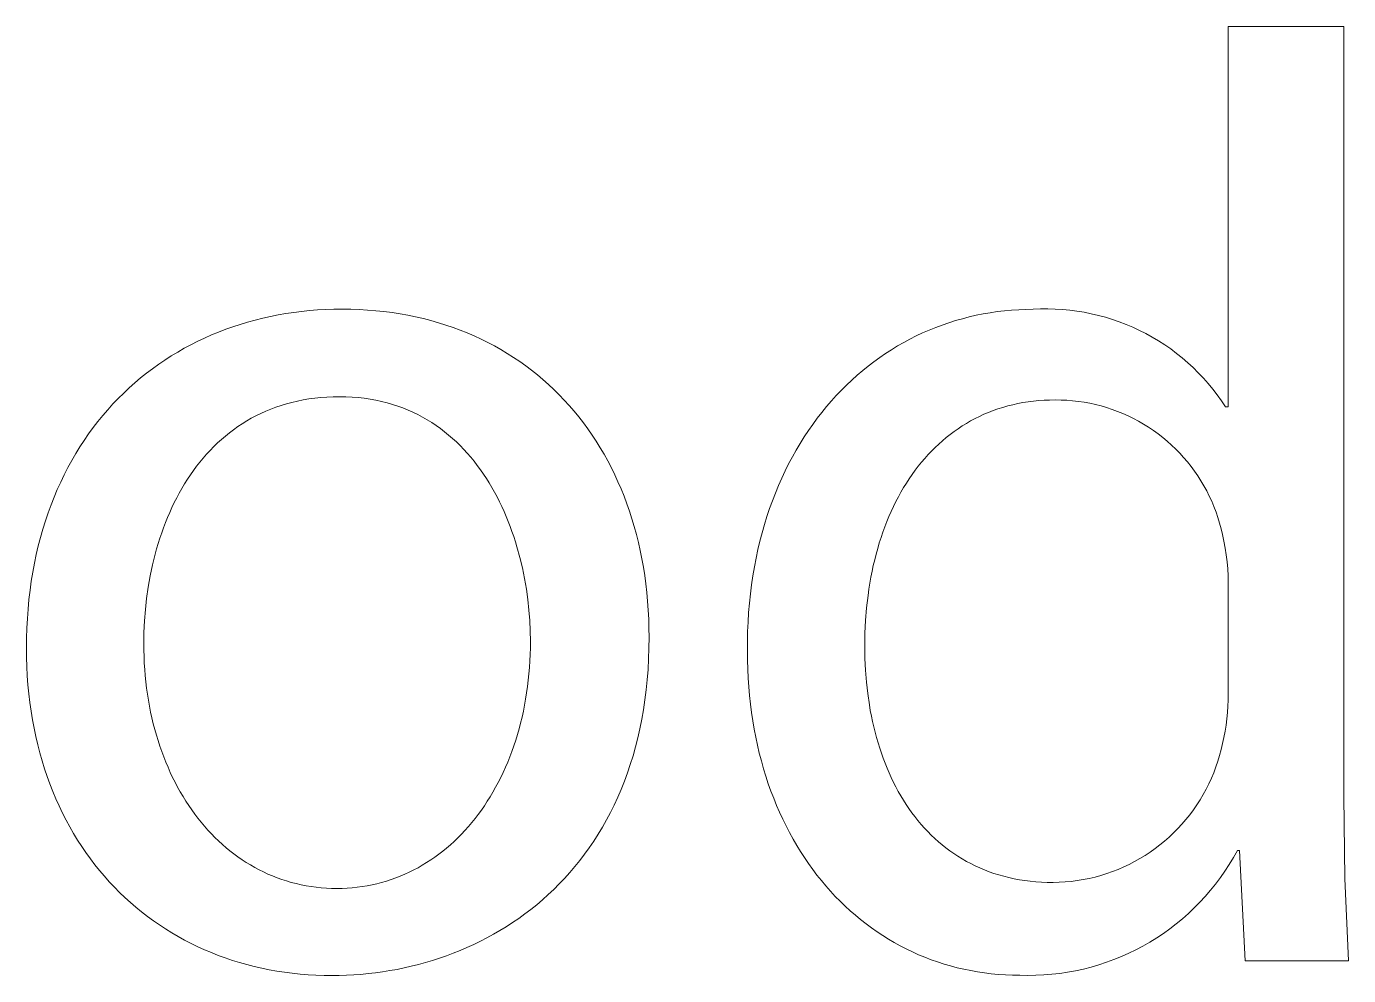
# Model space of a CAD drawing. Header units: millimetres. Extents: x 3269 to 7089, y 1744 to 4413.
# Drawn here: x 5903.33 to 5941.74, y 1807.37 to 1834.95 of the extents above; entities that cross this region are included whole.
import ezdxf

# ---------------------------------------------------------------- set-up
doc = ezdxf.new("R2010")
doc.units = ezdxf.units.MM
doc.header["$MEASUREMENT"] = 0
doc.layers.add('Domyślny', color=7, linetype='Continuous', true_color=0x000000)

msp = doc.modelspace()

# ---------------------------------------------------------------- linework, layer by layer
at = {"layer": 'Domyślny', "color": 18, "lineweight": 15, "true_color": 0x000000}
for p, q in [((5938.242, 1823.892), (5938.242, 1834.946)), ((5938.242, 1834.946), (5941.6, 1834.946)), ((5941.6, 1834.946), (5941.6, 1812.583)), ((5909.757, 1826.356), (5909.974, 1826.415)), ((5909.974, 1826.415), (5910.194, 1826.47)), ((5910.194, 1826.47), (5910.416, 1826.519)), ((5910.416, 1826.519), (5910.64, 1826.564)), ((5910.64, 1826.564), (5910.866, 1826.603)), ((5910.866, 1826.603), (5911.094, 1826.637)), ((5911.094, 1826.637), (5911.324, 1826.666)), ((5911.324, 1826.666), (5911.556, 1826.69)), ((5911.556, 1826.69), (5911.79, 1826.708)), ((5911.79, 1826.708), (5912.026, 1826.722)), ((5912.026, 1826.722), (5912.263, 1826.73)), ((5912.263, 1826.73), (5912.502, 1826.732)), ((5912.502, 1826.732), (5912.75, 1826.729)), ((5912.75, 1826.729), (5912.995, 1826.721)), ((5912.995, 1826.721), (5913.238, 1826.707)), ((5913.238, 1826.707), (5913.478, 1826.687)), ((5913.478, 1826.687), (5913.716, 1826.662)), ((5913.716, 1826.662), (5913.951, 1826.632)), ((5913.951, 1826.632), (5914.183, 1826.596)), ((5914.183, 1826.596), (5914.412, 1826.555)), ((5914.412, 1826.555), (5914.638, 1826.509)), ((5914.638, 1826.509), (5914.861, 1826.457)), ((5914.861, 1826.457), (5915.082, 1826.4)), ((5915.082, 1826.4), (5915.299, 1826.338)), ((5930.13, 1826.338), (5930.325, 1826.4)), ((5930.325, 1826.4), (5930.523, 1826.456)), ((5930.523, 1826.456), (5930.722, 1826.508)), ((5930.722, 1826.508), (5930.923, 1826.554)), ((5930.923, 1826.554), (5931.125, 1826.594)), ((5931.125, 1826.594), (5931.329, 1826.63)), ((5931.329, 1826.63), (5931.534, 1826.66)), ((5931.534, 1826.66), (5931.741, 1826.684)), ((5931.741, 1826.684), (5931.949, 1826.704)), ((5931.949, 1826.704), (5932.159, 1826.717)), ((5932.159, 1826.717), (5932.369, 1826.726)), ((5932.369, 1826.726), (5932.581, 1826.728)), ((5932.581, 1826.728), (5932.793, 1826.738)), ((5932.793, 1826.738), (5933.005, 1826.74)), ((5933.005, 1826.74), (5933.217, 1826.735)), ((5933.217, 1826.735), (5933.428, 1826.722)), ((5933.428, 1826.722), (5933.639, 1826.703)), ((5933.639, 1826.703), (5933.849, 1826.676)), ((5933.849, 1826.676), (5934.058, 1826.642)), ((5934.058, 1826.642), (5934.266, 1826.601)), ((5934.266, 1826.601), (5934.472, 1826.552)), ((5934.472, 1826.552), (5934.677, 1826.497)), ((5934.677, 1826.497), (5934.879, 1826.435)), ((5934.879, 1826.435), (5935.08, 1826.366)), ((5908.707, 1825.982), (5908.912, 1826.067)), ((5908.912, 1826.067), (5909.119, 1826.147)), ((5909.119, 1826.147), (5909.329, 1826.221)), ((5909.329, 1826.221), (5909.542, 1826.291)), ((5909.542, 1826.291), (5909.757, 1826.356)), ((5915.299, 1826.338), (5915.514, 1826.271)), ((5915.514, 1826.271), (5915.725, 1826.199)), ((5915.725, 1826.199), (5915.933, 1826.122)), ((5915.933, 1826.122), (5916.138, 1826.04)), ((5916.138, 1826.04), (5916.34, 1825.953)), ((5929.182, 1825.953), (5929.367, 1826.04)), ((5929.367, 1826.04), (5929.555, 1826.122)), ((5929.555, 1826.122), (5929.745, 1826.199)), ((5929.745, 1826.199), (5929.936, 1826.271)), ((5929.936, 1826.271), (5930.13, 1826.338)), ((5935.08, 1826.366), (5935.277, 1826.289)), ((5935.277, 1826.289), (5935.472, 1826.207)), ((5935.472, 1826.207), (5935.665, 1826.117)), ((5935.665, 1826.117), (5935.853, 1826.021)), ((5935.853, 1826.021), (5936.039, 1825.919)), ((5907.915, 1825.595), (5908.109, 1825.699)), ((5908.109, 1825.699), (5908.305, 1825.798)), ((5908.305, 1825.798), (5908.505, 1825.893)), ((5908.505, 1825.893), (5908.707, 1825.982)), ((5916.34, 1825.953), (5916.539, 1825.861)), ((5916.539, 1825.861), (5916.734, 1825.764)), ((5916.734, 1825.764), (5916.926, 1825.663)), ((5916.926, 1825.663), (5917.115, 1825.557)), ((5928.465, 1825.555), (5928.64, 1825.662)), ((5928.64, 1825.662), (5928.819, 1825.764)), ((5928.819, 1825.764), (5928.999, 1825.861)), ((5928.999, 1825.861), (5929.182, 1825.953)), ((5936.039, 1825.919), (5936.221, 1825.81)), ((5936.221, 1825.81), (5936.399, 1825.695)), ((5936.399, 1825.695), (5936.573, 1825.575)), ((5907.172, 1825.131), (5907.353, 1825.254)), ((5907.353, 1825.254), (5907.537, 1825.372)), ((5907.537, 1825.372), (5907.725, 1825.486)), ((5907.725, 1825.486), (5907.915, 1825.595)), ((5917.115, 1825.557), (5917.3, 1825.446)), ((5917.3, 1825.446), (5917.482, 1825.33)), ((5917.482, 1825.33), (5917.66, 1825.21)), ((5927.953, 1825.205), (5928.121, 1825.326)), ((5928.121, 1825.326), (5928.291, 1825.443)), ((5928.291, 1825.443), (5928.465, 1825.555)), ((5936.573, 1825.575), (5936.743, 1825.448)), ((5936.743, 1825.448), (5936.908, 1825.315)), ((5936.908, 1825.315), (5937.069, 1825.177)), ((5906.648, 1824.733), (5906.819, 1824.87)), ((5906.819, 1824.87), (5906.994, 1825.003)), ((5906.994, 1825.003), (5907.172, 1825.131)), ((5917.66, 1825.21), (5917.835, 1825.086)), ((5917.835, 1825.086), (5918.006, 1824.957)), ((5918.006, 1824.957), (5918.173, 1824.823)), ((5927.466, 1824.812), (5927.625, 1824.948)), ((5927.625, 1824.948), (5927.788, 1825.079)), ((5927.788, 1825.079), (5927.953, 1825.205)), ((5937.069, 1825.177), (5937.224, 1825.034)), ((5937.224, 1825.034), (5937.375, 1824.885)), ((5937.375, 1824.885), (5937.521, 1824.731)), ((5906.316, 1824.444), (5906.48, 1824.591)), ((5906.48, 1824.591), (5906.648, 1824.733)), ((5918.173, 1824.823), (5918.337, 1824.685)), ((5918.337, 1824.685), (5918.497, 1824.543)), ((5918.497, 1824.543), (5918.653, 1824.397)), ((5927.006, 1824.378), (5927.156, 1824.527)), ((5927.156, 1824.527), (5927.31, 1824.672)), ((5927.31, 1824.672), (5927.466, 1824.812)), ((5937.521, 1824.731), (5937.661, 1824.572)), ((5937.661, 1824.572), (5937.796, 1824.409)), ((5905.845, 1823.977), (5905.999, 1824.137)), ((5905.999, 1824.137), (5906.155, 1824.293)), ((5906.155, 1824.293), (5906.316, 1824.444)), ((5911.368, 1824.095), (5911.203, 1824.062)), ((5911.536, 1824.123), (5911.368, 1824.095)), ((5911.708, 1824.146), (5911.536, 1824.123)), ((5911.882, 1824.164), (5911.708, 1824.146)), ((5912.06, 1824.178), (5911.882, 1824.164)), ((5912.241, 1824.186), (5912.06, 1824.178)), ((5912.426, 1824.188), (5912.241, 1824.186)), ((5912.61, 1824.185), (5912.426, 1824.188)), ((5912.792, 1824.177), (5912.61, 1824.185)), ((5912.97, 1824.163), (5912.792, 1824.177)), ((5913.144, 1824.143), (5912.97, 1824.163)), ((5913.315, 1824.118), (5913.144, 1824.143)), ((5913.482, 1824.088), (5913.315, 1824.118)), ((5913.646, 1824.052), (5913.482, 1824.088)), ((5918.653, 1824.397), (5918.806, 1824.246)), ((5918.806, 1824.246), (5918.954, 1824.091)), ((5918.954, 1824.091), (5919.099, 1823.932)), ((5926.715, 1824.065), (5926.859, 1824.224)), ((5926.859, 1824.224), (5927.006, 1824.378)), ((5932.738, 1824.075), (5932.583, 1824.06)), ((5932.896, 1824.086), (5932.738, 1824.075)), ((5933.055, 1824.093), (5932.896, 1824.086)), ((5933.217, 1824.095), (5933.055, 1824.093)), ((5933.386, 1824.093), (5933.217, 1824.095)), ((5933.554, 1824.086), (5933.386, 1824.093)), ((5933.722, 1824.072), (5933.554, 1824.086)), ((5933.89, 1824.053), (5933.722, 1824.072)), ((5937.796, 1824.409), (5937.925, 1824.241)), ((5937.925, 1824.241), (5938.048, 1824.068)), ((5938.048, 1824.068), (5938.165, 1823.892)), ((5905.551, 1823.643), (5905.696, 1823.812)), ((5905.696, 1823.812), (5905.845, 1823.977)), ((5910.139, 1823.702), (5909.999, 1823.634)), ((5910.281, 1823.767), (5910.139, 1823.702)), ((5910.427, 1823.827), (5910.281, 1823.767)), ((5910.576, 1823.883), (5910.427, 1823.827)), ((5910.728, 1823.934), (5910.576, 1823.883)), ((5910.883, 1823.981), (5910.728, 1823.934)), ((5911.042, 1824.024), (5910.883, 1823.981)), ((5911.203, 1824.062), (5911.042, 1824.024)), ((5913.807, 1824.012), (5913.646, 1824.052)), ((5913.964, 1823.966), (5913.807, 1824.012)), ((5914.118, 1823.916), (5913.964, 1823.966)), ((5914.269, 1823.861), (5914.118, 1823.916)), ((5914.416, 1823.801), (5914.269, 1823.861)), ((5914.56, 1823.737), (5914.416, 1823.801)), ((5914.7, 1823.669), (5914.56, 1823.737)), ((5919.099, 1823.932), (5919.24, 1823.769)), ((5919.24, 1823.769), (5919.377, 1823.602)), ((5926.305, 1823.562), (5926.438, 1823.734)), ((5926.438, 1823.734), (5926.575, 1823.902)), ((5926.575, 1823.902), (5926.715, 1824.065)), ((5931.281, 1823.733), (5931.148, 1823.677)), ((5931.417, 1823.785), (5931.281, 1823.733)), ((5931.555, 1823.834), (5931.417, 1823.785)), ((5931.695, 1823.879), (5931.555, 1823.834)), ((5931.838, 1823.919), (5931.695, 1823.879)), ((5931.982, 1823.956), (5931.838, 1823.919)), ((5932.129, 1823.988), (5931.982, 1823.956)), ((5932.278, 1824.016), (5932.129, 1823.988)), ((5932.429, 1824.04), (5932.278, 1824.016)), ((5932.583, 1824.06), (5932.429, 1824.04)), ((5934.057, 1824.028), (5933.89, 1824.053)), ((5934.223, 1823.998), (5934.057, 1824.028)), ((5934.387, 1823.961), (5934.223, 1823.998)), ((5934.551, 1823.92), (5934.387, 1823.961)), ((5934.712, 1823.872), (5934.551, 1823.92)), ((5934.873, 1823.819), (5934.712, 1823.872)), ((5935.031, 1823.761), (5934.873, 1823.819)), ((5935.187, 1823.697), (5935.031, 1823.761)), ((5935.341, 1823.629), (5935.187, 1823.697)), ((5938.165, 1823.892), (5938.242, 1823.892)), ((5905.272, 1823.291), (5905.409, 1823.469)), ((5905.409, 1823.469), (5905.551, 1823.643)), ((5909.472, 1823.319), (5909.348, 1823.231)), ((5909.599, 1823.404), (5909.472, 1823.319)), ((5909.73, 1823.484), (5909.599, 1823.404)), ((5909.863, 1823.561), (5909.73, 1823.484)), ((5909.999, 1823.634), (5909.863, 1823.561)), ((5914.838, 1823.596), (5914.7, 1823.669)), ((5914.972, 1823.519), (5914.838, 1823.596)), ((5915.103, 1823.438), (5914.972, 1823.519)), ((5915.23, 1823.353), (5915.103, 1823.438)), ((5915.355, 1823.265), (5915.23, 1823.353)), ((5919.377, 1823.602), (5919.51, 1823.431)), ((5919.51, 1823.431), (5919.638, 1823.256)), ((5926.048, 1823.205), (5926.175, 1823.386)), ((5926.175, 1823.386), (5926.305, 1823.562)), ((5930.515, 1823.338), (5930.395, 1823.259)), ((5930.637, 1823.413), (5930.515, 1823.338)), ((5930.761, 1823.485), (5930.637, 1823.413)), ((5930.888, 1823.552), (5930.761, 1823.485)), ((5931.017, 1823.616), (5930.888, 1823.552)), ((5931.148, 1823.677), (5931.017, 1823.616)), ((5935.492, 1823.554), (5935.341, 1823.629)), ((5935.641, 1823.475), (5935.492, 1823.554)), ((5935.787, 1823.391), (5935.641, 1823.475)), ((5935.93, 1823.302), (5935.787, 1823.391)), ((5936.07, 1823.208), (5935.93, 1823.302)), ((5904.884, 1822.73), (5905.009, 1822.921)), ((5905.009, 1822.921), (5905.138, 1823.108)), ((5905.138, 1823.108), (5905.272, 1823.291)), ((5908.994, 1822.946), (5908.882, 1822.844)), ((5909.109, 1823.045), (5908.994, 1822.946)), ((5909.227, 1823.14), (5909.109, 1823.045)), ((5909.348, 1823.231), (5909.227, 1823.14)), ((5915.476, 1823.172), (5915.355, 1823.265)), ((5915.594, 1823.076), (5915.476, 1823.172)), ((5915.709, 1822.977), (5915.594, 1823.076)), ((5915.821, 1822.874), (5915.709, 1822.977)), ((5919.638, 1823.256), (5919.763, 1823.076)), ((5919.763, 1823.076), (5919.883, 1822.894)), ((5925.807, 1822.831), (5925.926, 1823.02)), ((5925.926, 1823.02), (5926.048, 1823.205)), ((5930.05, 1823.002), (5929.94, 1822.909)), ((5930.163, 1823.091), (5930.05, 1823.002)), ((5930.278, 1823.177), (5930.163, 1823.091)), ((5930.395, 1823.259), (5930.278, 1823.177)), ((5936.207, 1823.109), (5936.07, 1823.208)), ((5936.34, 1823.005), (5936.207, 1823.109)), ((5936.47, 1822.898), (5936.34, 1823.005)), ((5904.647, 1822.334), (5904.763, 1822.534)), ((5904.763, 1822.534), (5904.884, 1822.73)), ((5908.668, 1822.63), (5908.565, 1822.519)), ((5908.774, 1822.739), (5908.668, 1822.63)), ((5908.882, 1822.844), (5908.774, 1822.739)), ((5915.93, 1822.767), (5915.821, 1822.874)), ((5916.036, 1822.658), (5915.93, 1822.767)), ((5916.139, 1822.546), (5916.036, 1822.658)), ((5916.238, 1822.43), (5916.139, 1822.546)), ((5919.883, 1822.894), (5920, 1822.707)), ((5920, 1822.707), (5920.112, 1822.516)), ((5925.581, 1822.439), (5925.692, 1822.637)), ((5925.692, 1822.637), (5925.807, 1822.831)), ((5929.625, 1822.611), (5929.524, 1822.505)), ((5929.727, 1822.714), (5929.625, 1822.611)), ((5929.833, 1822.813), (5929.727, 1822.714)), ((5929.94, 1822.909), (5929.833, 1822.813)), ((5936.596, 1822.785), (5936.47, 1822.898)), ((5936.718, 1822.669), (5936.596, 1822.785)), ((5936.835, 1822.548), (5936.718, 1822.669)), ((5936.949, 1822.424), (5936.835, 1822.548)), ((5904.535, 1822.13), (5904.647, 1822.334)), ((5908.274, 1822.166), (5908.182, 1822.043)), ((5908.368, 1822.287), (5908.274, 1822.166)), ((5908.465, 1822.404), (5908.368, 1822.287)), ((5908.565, 1822.519), (5908.465, 1822.404)), ((5916.335, 1822.312), (5916.238, 1822.43)), ((5916.429, 1822.191), (5916.335, 1822.312)), ((5916.519, 1822.067), (5916.429, 1822.191)), ((5920.112, 1822.516), (5920.219, 1822.322)), ((5920.219, 1822.322), (5920.323, 1822.124)), ((5925.371, 1822.031), (5925.474, 1822.237)), ((5925.474, 1822.237), (5925.581, 1822.439)), ((5929.239, 1822.169), (5929.148, 1822.051)), ((5929.331, 1822.284), (5929.239, 1822.169)), ((5929.427, 1822.396), (5929.331, 1822.284)), ((5929.524, 1822.505), (5929.427, 1822.396)), ((5937.059, 1822.296), (5936.949, 1822.424)), ((5937.164, 1822.164), (5937.059, 1822.296)), ((5937.264, 1822.028), (5937.164, 1822.164)), ((5904.325, 1821.708), (5904.428, 1821.921)), ((5904.428, 1821.921), (5904.535, 1822.13)), ((5908.009, 1821.789), (5907.927, 1821.659)), ((5908.094, 1821.918), (5908.009, 1821.789)), ((5908.182, 1822.043), (5908.094, 1821.918)), ((5916.607, 1821.941), (5916.519, 1822.067)), ((5916.692, 1821.813), (5916.607, 1821.941)), ((5916.774, 1821.682), (5916.692, 1821.813)), ((5920.323, 1822.124), (5920.422, 1821.923)), ((5920.422, 1821.923), (5920.516, 1821.718)), ((5925.178, 1821.606), (5925.272, 1821.82)), ((5925.272, 1821.82), (5925.371, 1822.031)), ((5928.975, 1821.805), (5928.893, 1821.678)), ((5929.061, 1821.929), (5928.975, 1821.805)), ((5929.148, 1822.051), (5929.061, 1821.929)), ((5937.36, 1821.889), (5937.264, 1822.028)), ((5937.451, 1821.747), (5937.36, 1821.889)), ((5904.133, 1821.269), (5904.227, 1821.491)), ((5904.227, 1821.491), (5904.325, 1821.708)), ((5907.77, 1821.39), (5907.697, 1821.252)), ((5907.847, 1821.525), (5907.77, 1821.39)), ((5907.927, 1821.659), (5907.847, 1821.525)), ((5916.853, 1821.549), (5916.774, 1821.682)), ((5916.929, 1821.414), (5916.853, 1821.549)), ((5917.002, 1821.277), (5916.929, 1821.414)), ((5920.516, 1821.718), (5920.607, 1821.509)), ((5920.607, 1821.509), (5920.692, 1821.297)), ((5925.001, 1821.165), (5925.087, 1821.387)), ((5925.087, 1821.387), (5925.178, 1821.606)), ((5928.735, 1821.415), (5928.661, 1821.279)), ((5928.813, 1821.548), (5928.735, 1821.415)), ((5928.893, 1821.678), (5928.813, 1821.548)), ((5937.537, 1821.602), (5937.451, 1821.747)), ((5937.618, 1821.454), (5937.537, 1821.602)), ((5937.694, 1821.304), (5937.618, 1821.454)), ((5903.961, 1820.814), (5904.044, 1821.044)), ((5904.044, 1821.044), (5904.133, 1821.269)), ((5907.626, 1821.112), (5907.557, 1820.971)), ((5907.697, 1821.252), (5907.626, 1821.112)), ((5917.072, 1821.138), (5917.002, 1821.277)), ((5917.14, 1820.997), (5917.072, 1821.138)), ((5917.205, 1820.855), (5917.14, 1820.997)), ((5920.692, 1821.297), (5920.773, 1821.081)), ((5920.773, 1821.081), (5920.85, 1820.863)), ((5924.92, 1820.938), (5925.001, 1821.165)), ((5928.519, 1821), (5928.452, 1820.856)), ((5928.588, 1821.141), (5928.519, 1821)), ((5928.661, 1821.279), (5928.588, 1821.141)), ((5937.765, 1821.151), (5937.694, 1821.304)), ((5937.83, 1820.995), (5937.765, 1821.151)), ((5937.89, 1820.838), (5937.83, 1820.995)), ((5903.882, 1820.58), (5903.961, 1820.814)), ((5907.43, 1820.681), (5907.37, 1820.534)), ((5907.492, 1820.827), (5907.43, 1820.681)), ((5907.557, 1820.971), (5907.492, 1820.827)), ((5917.267, 1820.711), (5917.205, 1820.855)), ((5917.326, 1820.566), (5917.267, 1820.711)), ((5920.85, 1820.863), (5920.922, 1820.64)), ((5920.922, 1820.64), (5920.989, 1820.415)), ((5924.77, 1820.473), (5924.843, 1820.707)), ((5924.843, 1820.707), (5924.92, 1820.938)), ((5928.388, 1820.71), (5928.326, 1820.561)), ((5928.452, 1820.856), (5928.388, 1820.71)), ((5937.945, 1820.678), (5937.89, 1820.838)), ((5937.994, 1820.517), (5937.945, 1820.678)), ((5903.739, 1820.1), (5903.808, 1820.342)), ((5903.808, 1820.342), (5903.882, 1820.58)), ((5907.259, 1820.234), (5907.208, 1820.081)), ((5907.313, 1820.384), (5907.259, 1820.234)), ((5907.37, 1820.534), (5907.313, 1820.384)), ((5917.382, 1820.42), (5917.326, 1820.566)), ((5917.436, 1820.272), (5917.382, 1820.42)), ((5917.487, 1820.123), (5917.436, 1820.272)), ((5920.989, 1820.415), (5921.052, 1820.186)), ((5924.639, 1819.992), (5924.702, 1820.234)), ((5924.702, 1820.234), (5924.77, 1820.473)), ((5928.212, 1820.256), (5928.158, 1820.1)), ((5928.268, 1820.41), (5928.212, 1820.256)), ((5928.326, 1820.561), (5928.268, 1820.41)), ((5938.038, 1820.354), (5937.994, 1820.517)), ((5938.076, 1820.19), (5938.038, 1820.354)), ((5903.616, 1819.604), (5903.675, 1819.854)), ((5903.675, 1819.854), (5903.739, 1820.1)), ((5907.159, 1819.927), (5907.113, 1819.772)), ((5907.208, 1820.081), (5907.159, 1819.927)), ((5917.536, 1819.973), (5917.487, 1820.123)), ((5917.581, 1819.823), (5917.536, 1819.973)), ((5921.052, 1820.186), (5921.11, 1819.954)), ((5921.11, 1819.954), (5921.162, 1819.719)), ((5924.581, 1819.746), (5924.639, 1819.992)), ((5928.108, 1819.941), (5928.06, 1819.781)), ((5928.158, 1820.1), (5928.108, 1819.941)), ((5938.121, 1819.991), (5938.076, 1820.19)), ((5938.158, 1819.791), (5938.121, 1819.991)), ((5903.563, 1819.35), (5903.616, 1819.604)), ((5907.029, 1819.458), (5906.992, 1819.3)), ((5907.07, 1819.616), (5907.029, 1819.458)), ((5907.113, 1819.772), (5907.07, 1819.616)), ((5917.665, 1819.519), (5917.581, 1819.823)), ((5917.738, 1819.214), (5917.665, 1819.519)), ((5921.162, 1819.719), (5921.211, 1819.481)), ((5921.211, 1819.481), (5921.254, 1819.239)), ((5924.479, 1819.242), (5924.527, 1819.496)), ((5924.527, 1819.496), (5924.581, 1819.746)), ((5928.015, 1819.618), (5927.973, 1819.452)), ((5928.06, 1819.781), (5928.015, 1819.618)), ((5938.189, 1819.59), (5938.158, 1819.791)), ((5938.212, 1819.388), (5938.189, 1819.59)), ((5903.472, 1818.83), (5903.515, 1819.092)), ((5903.515, 1819.092), (5903.563, 1819.35)), ((5906.992, 1819.3), (5906.924, 1818.98)), ((5917.801, 1818.907), (5917.738, 1819.214)), ((5921.254, 1819.239), (5921.292, 1818.995)), ((5924.435, 1818.985), (5924.479, 1819.242)), ((5927.897, 1819.116), (5927.863, 1818.944)), ((5927.933, 1819.285), (5927.897, 1819.116)), ((5927.973, 1819.452), (5927.933, 1819.285)), ((5938.229, 1819.185), (5938.212, 1819.388)), ((5938.239, 1818.982), (5938.229, 1819.185)), ((5903.435, 1818.564), (5903.472, 1818.83)), ((5906.924, 1818.98), (5906.867, 1818.656)), ((5917.854, 1818.6), (5917.801, 1818.907)), ((5921.292, 1818.995), (5921.326, 1818.748)), ((5921.326, 1818.748), (5921.354, 1818.498)), ((5924.363, 1818.459), (5924.396, 1818.723)), ((5924.396, 1818.723), (5924.435, 1818.985)), ((5927.832, 1818.77), (5927.804, 1818.595)), ((5927.863, 1818.944), (5927.832, 1818.77)), ((5938.242, 1818.778), (5938.239, 1818.982)), ((5938.242, 1815.56), (5938.242, 1818.778)), ((5903.403, 1818.294), (5903.435, 1818.564)), ((5906.821, 1818.33), (5906.785, 1818.002)), ((5906.867, 1818.656), (5906.821, 1818.33)), ((5917.897, 1818.294), (5917.854, 1818.6)), ((5921.354, 1818.498), (5921.377, 1818.244)), ((5924.335, 1818.19), (5924.363, 1818.459)), ((5927.779, 1818.417), (5927.738, 1818.057)), ((5927.804, 1818.595), (5927.779, 1818.417)), ((5903.357, 1817.743), (5903.377, 1818.02)), ((5903.377, 1818.02), (5903.403, 1818.294)), ((5906.785, 1818.002), (5906.76, 1817.673)), ((5917.93, 1817.988), (5917.897, 1818.294)), ((5917.953, 1817.686), (5917.93, 1817.988)), ((5921.377, 1818.244), (5921.395, 1817.989)), ((5921.395, 1817.989), (5921.408, 1817.73)), ((5924.312, 1817.918), (5924.335, 1818.19)), ((5927.738, 1818.057), (5927.708, 1817.689)), ((5903.342, 1817.461), (5903.357, 1817.743)), ((5906.76, 1817.673), (5906.745, 1817.343)), ((5917.967, 1817.386), (5917.953, 1817.686)), ((5921.408, 1817.73), (5921.416, 1817.469)), ((5924.282, 1817.363), (5924.294, 1817.642)), ((5924.294, 1817.642), (5924.312, 1817.918)), ((5927.708, 1817.689), (5927.69, 1817.315)), ((5903.33, 1816.887), (5903.333, 1817.176)), ((5903.333, 1817.176), (5903.342, 1817.461)), ((5906.745, 1817.343), (5906.74, 1817.014)), ((5917.972, 1817.09), (5917.967, 1817.386)), ((5921.416, 1817.469), (5921.419, 1817.205)), ((5921.419, 1817.205), (5921.416, 1816.887)), ((5924.276, 1817.08), (5924.282, 1817.363)), ((5927.69, 1817.315), (5927.684, 1816.934)), ((5903.333, 1816.615), (5903.33, 1816.887)), ((5906.74, 1817.014), (5906.741, 1816.825)), ((5906.741, 1816.825), (5906.746, 1816.638)), ((5917.965, 1816.702), (5917.97, 1816.895)), ((5917.97, 1816.895), (5917.972, 1817.09)), ((5921.416, 1816.887), (5921.405, 1816.574)), ((5924.275, 1816.794), (5924.276, 1817.08)), ((5924.277, 1816.531), (5924.275, 1816.794)), ((5927.684, 1816.934), (5927.689, 1816.585)), ((5903.342, 1816.346), (5903.333, 1816.615)), ((5906.746, 1816.638), (5906.755, 1816.452)), ((5906.755, 1816.452), (5906.766, 1816.267)), ((5917.944, 1816.322), (5917.956, 1816.511)), ((5917.956, 1816.511), (5917.965, 1816.702)), ((5921.405, 1816.574), (5921.388, 1816.268)), ((5924.285, 1816.271), (5924.277, 1816.531)), ((5927.689, 1816.585), (5927.705, 1816.24)), ((5903.356, 1816.08), (5903.342, 1816.346)), ((5903.375, 1815.818), (5903.356, 1816.08)), ((5906.766, 1816.267), (5906.782, 1816.085)), ((5906.782, 1816.085), (5906.8, 1815.904)), ((5917.909, 1815.949), (5917.928, 1816.134)), ((5917.928, 1816.134), (5917.944, 1816.322)), ((5921.388, 1816.268), (5921.365, 1815.966)), ((5924.297, 1816.014), (5924.285, 1816.271)), ((5924.315, 1815.759), (5924.297, 1816.014)), ((5927.705, 1816.24), (5927.732, 1815.9)), ((5903.4, 1815.559), (5903.375, 1815.818)), ((5906.8, 1815.904), (5906.821, 1815.724)), ((5906.821, 1815.724), (5906.846, 1815.547)), ((5917.862, 1815.583), (5917.887, 1815.765)), ((5917.887, 1815.765), (5917.909, 1815.949)), ((5921.334, 1815.671), (5921.298, 1815.381)), ((5921.365, 1815.966), (5921.334, 1815.671)), ((5924.337, 1815.508), (5924.315, 1815.759)), ((5927.732, 1815.9), (5927.77, 1815.565)), ((5903.43, 1815.303), (5903.4, 1815.559)), ((5903.465, 1815.05), (5903.43, 1815.303)), ((5906.846, 1815.547), (5906.874, 1815.371)), ((5906.874, 1815.371), (5906.905, 1815.197)), ((5917.801, 1815.226), (5917.833, 1815.404)), ((5917.833, 1815.404), (5917.862, 1815.583)), ((5921.298, 1815.381), (5921.255, 1815.096)), ((5924.364, 1815.259), (5924.337, 1815.508)), ((5924.395, 1815.014), (5924.364, 1815.259)), ((5927.77, 1815.565), (5927.818, 1815.236)), ((5927.818, 1815.236), (5927.846, 1815.073)), ((5938.235, 1815.194), (5938.241, 1815.377)), ((5938.241, 1815.377), (5938.242, 1815.56)), ((5903.506, 1814.801), (5903.465, 1815.05)), ((5906.905, 1815.197), (5906.939, 1815.025)), ((5906.939, 1815.025), (5906.976, 1814.856)), ((5906.976, 1814.856), (5907.016, 1814.688)), ((5917.686, 1814.707), (5917.728, 1814.878)), ((5917.728, 1814.878), (5917.766, 1815.051)), ((5917.766, 1815.051), (5917.801, 1815.226)), ((5921.255, 1815.096), (5921.206, 1814.817)), ((5924.432, 1814.771), (5924.395, 1815.014)), ((5927.846, 1815.073), (5927.877, 1814.912)), ((5927.877, 1814.912), (5927.91, 1814.753)), ((5938.205, 1814.83), (5938.223, 1815.012)), ((5938.223, 1815.012), (5938.235, 1815.194)), ((5903.552, 1814.556), (5903.506, 1814.801)), ((5903.603, 1814.314), (5903.552, 1814.556)), ((5907.016, 1814.688), (5907.059, 1814.522)), ((5907.059, 1814.522), (5907.105, 1814.358)), ((5917.594, 1814.371), (5917.642, 1814.538)), ((5917.642, 1814.538), (5917.686, 1814.707)), ((5921.151, 1814.544), (5921.091, 1814.276)), ((5921.206, 1814.817), (5921.151, 1814.544)), ((5924.472, 1814.532), (5924.432, 1814.771)), ((5924.518, 1814.296), (5924.472, 1814.532)), ((5927.91, 1814.753), (5927.946, 1814.595)), ((5927.946, 1814.595), (5927.985, 1814.439)), ((5938.117, 1814.288), (5938.152, 1814.468)), ((5938.152, 1814.468), (5938.181, 1814.648)), ((5938.181, 1814.648), (5938.205, 1814.83)), ((5903.658, 1814.075), (5903.603, 1814.314)), ((5907.105, 1814.358), (5907.155, 1814.196)), ((5907.155, 1814.196), (5907.207, 1814.037)), ((5917.491, 1814.045), (5917.544, 1814.207)), ((5917.544, 1814.207), (5917.594, 1814.371)), ((5921.091, 1814.276), (5921.024, 1814.013)), ((5924.568, 1814.062), (5924.518, 1814.296)), ((5927.985, 1814.439), (5928.027, 1814.285)), ((5928.027, 1814.285), (5928.071, 1814.132)), ((5928.071, 1814.132), (5928.118, 1813.982)), ((5938.038, 1813.938), (5938.076, 1814.11)), ((5938.076, 1814.11), (5938.117, 1814.288)), ((5903.719, 1813.84), (5903.658, 1814.075)), ((5903.785, 1813.609), (5903.719, 1813.84)), ((5907.207, 1814.037), (5907.261, 1813.88)), ((5907.261, 1813.88), (5907.319, 1813.725)), ((5907.319, 1813.725), (5907.38, 1813.572)), ((5917.313, 1813.574), (5917.375, 1813.729)), ((5917.375, 1813.729), (5917.434, 1813.886)), ((5917.434, 1813.886), (5917.491, 1814.045)), ((5920.952, 1813.756), (5920.874, 1813.504)), ((5921.024, 1814.013), (5920.952, 1813.756)), ((5924.622, 1813.833), (5924.568, 1814.062)), ((5924.681, 1813.606), (5924.622, 1813.833)), ((5928.118, 1813.982), (5928.167, 1813.833)), ((5928.167, 1813.833), (5928.22, 1813.686)), ((5937.942, 1813.598), (5937.993, 1813.767)), ((5937.993, 1813.767), (5938.038, 1813.938)), ((5903.856, 1813.381), (5903.785, 1813.609)), ((5903.931, 1813.157), (5903.856, 1813.381)), ((5907.38, 1813.572), (5907.443, 1813.422)), ((5907.443, 1813.422), (5907.509, 1813.274)), ((5917.181, 1813.273), (5917.249, 1813.423)), ((5917.249, 1813.423), (5917.313, 1813.574)), ((5920.874, 1813.504), (5920.79, 1813.258)), ((5924.744, 1813.382), (5924.681, 1813.606)), ((5924.812, 1813.162), (5924.744, 1813.382)), ((5928.22, 1813.686), (5928.275, 1813.542)), ((5928.275, 1813.542), (5928.332, 1813.399)), ((5928.332, 1813.399), (5928.392, 1813.259)), ((5937.823, 1813.266), (5937.886, 1813.431)), ((5937.886, 1813.431), (5937.942, 1813.598)), ((5904.011, 1812.937), (5903.931, 1813.157)), ((5904.096, 1812.72), (5904.011, 1812.937)), ((5907.509, 1813.274), (5907.578, 1813.129)), ((5907.578, 1813.129), (5907.649, 1812.986)), ((5907.649, 1812.986), (5907.723, 1812.846)), ((5916.962, 1812.841), (5917.038, 1812.983)), ((5917.038, 1812.983), (5917.111, 1813.127)), ((5917.111, 1813.127), (5917.181, 1813.273)), ((5920.702, 1813.017), (5920.608, 1812.781)), ((5920.79, 1813.258), (5920.702, 1813.017)), ((5924.883, 1812.946), (5924.812, 1813.162)), ((5924.959, 1812.732), (5924.883, 1812.946)), ((5928.392, 1813.259), (5928.455, 1813.121)), ((5928.455, 1813.121), (5928.521, 1812.985)), ((5928.521, 1812.985), (5928.589, 1812.852)), ((5937.602, 1812.785), (5937.681, 1812.943)), ((5937.681, 1812.943), (5937.755, 1813.103)), ((5937.755, 1813.103), (5937.823, 1813.266)), ((5904.185, 1812.507), (5904.096, 1812.72)), ((5907.723, 1812.846), (5907.8, 1812.709)), ((5907.8, 1812.709), (5907.879, 1812.574)), ((5907.879, 1812.574), (5907.961, 1812.442)), ((5916.72, 1812.434), (5916.804, 1812.567)), ((5916.804, 1812.567), (5916.884, 1812.703)), ((5916.884, 1812.703), (5916.962, 1812.841)), ((5920.509, 1812.551), (5920.405, 1812.326)), ((5920.608, 1812.781), (5920.509, 1812.551)), ((5925.039, 1812.523), (5924.959, 1812.732)), ((5928.589, 1812.852), (5928.66, 1812.721)), ((5928.66, 1812.721), (5928.734, 1812.592)), ((5928.734, 1812.592), (5928.81, 1812.466)), ((5937.427, 1812.478), (5937.517, 1812.63)), ((5937.517, 1812.63), (5937.602, 1812.785)), ((5941.6, 1812.583), (5941.632, 1810.191)), ((5904.279, 1812.298), (5904.185, 1812.507)), ((5904.378, 1812.093), (5904.279, 1812.298)), ((5907.961, 1812.442), (5908.046, 1812.312)), ((5908.046, 1812.312), (5908.133, 1812.186)), ((5908.133, 1812.186), (5908.222, 1812.062)), ((5916.456, 1812.053), (5916.546, 1812.177)), ((5916.546, 1812.177), (5916.634, 1812.304)), ((5916.634, 1812.304), (5916.72, 1812.434)), ((5920.405, 1812.326), (5920.296, 1812.106)), ((5925.123, 1812.316), (5925.039, 1812.523)), ((5925.211, 1812.114), (5925.123, 1812.316)), ((5928.81, 1812.466), (5928.889, 1812.342)), ((5928.889, 1812.342), (5928.97, 1812.221)), ((5928.97, 1812.221), (5929.054, 1812.103)), ((5937.126, 1812.043), (5937.232, 1812.185)), ((5937.232, 1812.185), (5937.332, 1812.33)), ((5937.332, 1812.33), (5937.427, 1812.478)), ((5904.481, 1811.891), (5904.378, 1812.093)), ((5904.588, 1811.694), (5904.481, 1811.891)), ((5908.222, 1812.062), (5908.314, 1811.942)), ((5908.314, 1811.942), (5908.408, 1811.824)), ((5908.408, 1811.824), (5908.505, 1811.709)), ((5916.17, 1811.699), (5916.267, 1811.814)), ((5916.267, 1811.814), (5916.363, 1811.932)), ((5916.363, 1811.932), (5916.456, 1812.053)), ((5920.182, 1811.892), (5920.064, 1811.682)), ((5920.296, 1812.106), (5920.182, 1811.892)), ((5925.302, 1811.914), (5925.211, 1812.114)), ((5925.398, 1811.719), (5925.302, 1811.914)), ((5929.054, 1812.103), (5929.141, 1811.988)), ((5929.141, 1811.988), (5929.231, 1811.875)), ((5929.231, 1811.875), (5929.323, 1811.765)), ((5936.901, 1811.772), (5937.016, 1811.906)), ((5937.016, 1811.906), (5937.126, 1812.043)), ((5904.699, 1811.5), (5904.588, 1811.694)), ((5904.815, 1811.31), (5904.699, 1811.5)), ((5908.505, 1811.709), (5908.603, 1811.597)), ((5908.603, 1811.597), (5908.705, 1811.489)), ((5908.705, 1811.489), (5908.808, 1811.383)), ((5915.863, 1811.373), (5915.967, 1811.479)), ((5915.967, 1811.479), (5916.07, 1811.587)), ((5916.07, 1811.587), (5916.17, 1811.699)), ((5919.941, 1811.478), (5919.814, 1811.28)), ((5920.064, 1811.682), (5919.941, 1811.478)), ((5925.498, 1811.527), (5925.398, 1811.719)), ((5925.601, 1811.339), (5925.498, 1811.527)), ((5929.323, 1811.765), (5929.418, 1811.658)), ((5929.418, 1811.658), (5929.516, 1811.554)), ((5929.516, 1811.554), (5929.616, 1811.453)), ((5929.616, 1811.453), (5929.719, 1811.355)), ((5936.396, 1811.279), (5936.529, 1811.396)), ((5936.529, 1811.396), (5936.657, 1811.517)), ((5936.657, 1811.517), (5936.781, 1811.642)), ((5936.781, 1811.642), (5936.901, 1811.772)), ((5904.935, 1811.125), (5904.815, 1811.31)), ((5905.059, 1810.943), (5904.935, 1811.125)), ((5908.808, 1811.383), (5908.914, 1811.281)), ((5908.914, 1811.281), (5909.022, 1811.182)), ((5909.022, 1811.182), (5909.132, 1811.086)), ((5909.132, 1811.086), (5909.244, 1810.994)), ((5915.424, 1810.985), (5915.537, 1811.077)), ((5915.537, 1811.077), (5915.648, 1811.172)), ((5915.648, 1811.172), (5915.756, 1811.271)), ((5915.756, 1811.271), (5915.863, 1811.373)), ((5919.682, 1811.086), (5919.546, 1810.898)), ((5919.814, 1811.28), (5919.682, 1811.086)), ((5925.708, 1811.155), (5925.601, 1811.339)), ((5925.819, 1810.974), (5925.708, 1811.155)), ((5929.719, 1811.355), (5929.824, 1811.261)), ((5929.824, 1811.261), (5929.932, 1811.169)), ((5929.932, 1811.169), (5930.043, 1811.081)), ((5930.043, 1811.081), (5930.157, 1810.996)), ((5935.975, 1810.958), (5936.119, 1811.06)), ((5936.119, 1811.06), (5936.26, 1811.167)), ((5936.26, 1811.167), (5936.396, 1811.279)), ((5905.187, 1810.765), (5905.059, 1810.943)), ((5905.319, 1810.592), (5905.187, 1810.765)), ((5909.244, 1810.994), (5909.359, 1810.905)), ((5909.359, 1810.905), (5909.475, 1810.82)), ((5909.475, 1810.82), (5909.594, 1810.738)), ((5909.594, 1810.738), (5909.715, 1810.659)), ((5909.715, 1810.659), (5909.837, 1810.584)), ((5914.831, 1810.577), (5914.953, 1810.652)), ((5914.953, 1810.652), (5915.074, 1810.73)), ((5915.074, 1810.73), (5915.192, 1810.811)), ((5915.192, 1810.811), (5915.309, 1810.896)), ((5915.309, 1810.896), (5915.424, 1810.985)), ((5919.407, 1810.714), (5919.263, 1810.536)), ((5919.546, 1810.898), (5919.407, 1810.714)), ((5925.933, 1810.798), (5925.819, 1810.974)), ((5926.051, 1810.625), (5925.933, 1810.798)), ((5926.172, 1810.456), (5926.051, 1810.625)), ((5930.157, 1810.996), (5930.273, 1810.914)), ((5930.273, 1810.914), (5930.392, 1810.836)), ((5930.392, 1810.836), (5930.513, 1810.761)), ((5930.513, 1810.761), (5930.637, 1810.69)), ((5930.637, 1810.69), (5930.764, 1810.623)), ((5930.764, 1810.623), (5930.894, 1810.559)), ((5935.367, 1810.602), (5935.523, 1810.683)), ((5935.523, 1810.683), (5935.677, 1810.77)), ((5935.677, 1810.77), (5935.828, 1810.861)), ((5935.828, 1810.861), (5935.975, 1810.958)), ((5938.396, 1810.803), (5938.276, 1810.603)), ((5938.509, 1811.006), (5938.396, 1810.803)), ((5938.573, 1811.006), (5938.509, 1811.006)), ((5938.738, 1807.8), (5938.573, 1811.006)), ((5905.455, 1810.423), (5905.319, 1810.592)), ((5905.595, 1810.257), (5905.455, 1810.423)), ((5905.738, 1810.096), (5905.595, 1810.257)), ((5909.837, 1810.584), (5909.962, 1810.513)), ((5909.962, 1810.513), (5910.088, 1810.445)), ((5910.088, 1810.445), (5910.217, 1810.381)), ((5910.217, 1810.381), (5910.347, 1810.321)), ((5910.347, 1810.321), (5910.479, 1810.265)), ((5910.479, 1810.265), (5910.613, 1810.213)), ((5914.058, 1810.209), (5914.191, 1810.261)), ((5914.191, 1810.261), (5914.323, 1810.316)), ((5914.323, 1810.316), (5914.452, 1810.376)), ((5914.452, 1810.376), (5914.58, 1810.439)), ((5914.58, 1810.439), (5914.706, 1810.506)), ((5914.706, 1810.506), (5914.831, 1810.577)), ((5919.115, 1810.363), (5918.964, 1810.195)), ((5919.263, 1810.536), (5919.115, 1810.363)), ((5926.297, 1810.291), (5926.172, 1810.456)), ((5926.425, 1810.131), (5926.297, 1810.291)), ((5930.894, 1810.559), (5931.026, 1810.499)), ((5931.026, 1810.499), (5931.16, 1810.442)), ((5931.16, 1810.442), (5931.298, 1810.39)), ((5931.298, 1810.39), (5931.438, 1810.341)), ((5931.438, 1810.341), (5931.581, 1810.296)), ((5931.581, 1810.296), (5931.726, 1810.255)), ((5931.726, 1810.255), (5931.874, 1810.219)), ((5934.376, 1810.235), (5934.546, 1810.282)), ((5934.546, 1810.282), (5934.714, 1810.334)), ((5934.714, 1810.334), (5934.881, 1810.393)), ((5934.881, 1810.393), (5935.045, 1810.457)), ((5935.045, 1810.457), (5935.207, 1810.527)), ((5935.207, 1810.527), (5935.367, 1810.602)), ((5938.149, 1810.408), (5938.015, 1810.217)), ((5938.276, 1810.603), (5938.149, 1810.408)), ((5905.886, 1809.94), (5905.738, 1810.096)), ((5906.037, 1809.787), (5905.886, 1809.94)), ((5910.613, 1810.213), (5910.749, 1810.164)), ((5910.749, 1810.164), (5910.886, 1810.12)), ((5910.886, 1810.12), (5911.025, 1810.079)), ((5911.025, 1810.079), (5911.166, 1810.043)), ((5911.166, 1810.043), (5911.308, 1810.01)), ((5911.308, 1810.01), (5911.453, 1809.982)), ((5911.453, 1809.982), (5911.598, 1809.958)), ((5911.598, 1809.958), (5911.745, 1809.939)), ((5911.745, 1809.939), (5911.894, 1809.923)), ((5911.894, 1809.923), (5912.044, 1809.912)), ((5912.044, 1809.912), (5912.196, 1809.905)), ((5912.196, 1809.905), (5912.349, 1809.903)), ((5912.349, 1809.903), (5912.499, 1809.905)), ((5912.499, 1809.905), (5912.647, 1809.912)), ((5912.647, 1809.912), (5912.795, 1809.923)), ((5912.795, 1809.923), (5912.941, 1809.938)), ((5912.941, 1809.938), (5913.085, 1809.957)), ((5913.085, 1809.957), (5913.229, 1809.981)), ((5913.229, 1809.981), (5913.371, 1810.009)), ((5913.371, 1810.009), (5913.511, 1810.041)), ((5913.511, 1810.041), (5913.65, 1810.077)), ((5913.65, 1810.077), (5913.788, 1810.117)), ((5913.788, 1810.117), (5913.924, 1810.161)), ((5913.924, 1810.161), (5914.058, 1810.209)), ((5918.65, 1809.875), (5918.488, 1809.722)), ((5918.809, 1810.032), (5918.65, 1809.875)), ((5918.964, 1810.195), (5918.809, 1810.032)), ((5926.556, 1809.974), (5926.425, 1810.131)), ((5926.691, 1809.822), (5926.556, 1809.974)), ((5931.874, 1810.219), (5932.025, 1810.186)), ((5932.025, 1810.186), (5932.178, 1810.157)), ((5932.178, 1810.157), (5932.334, 1810.133)), ((5932.334, 1810.133), (5932.493, 1810.113)), ((5932.493, 1810.113), (5932.654, 1810.098)), ((5932.654, 1810.098), (5932.818, 1810.086)), ((5932.818, 1810.086), (5932.984, 1810.08)), ((5932.984, 1810.08), (5933.154, 1810.077)), ((5933.154, 1810.077), (5933.33, 1810.082)), ((5933.33, 1810.082), (5933.506, 1810.092)), ((5933.506, 1810.092), (5933.682, 1810.108)), ((5933.682, 1810.108), (5933.857, 1810.131)), ((5933.857, 1810.131), (5934.031, 1810.159)), ((5934.031, 1810.159), (5934.204, 1810.194)), ((5934.204, 1810.194), (5934.376, 1810.235)), ((5937.876, 1810.031), (5937.73, 1809.85)), ((5938.015, 1810.217), (5937.876, 1810.031)), ((5941.632, 1810.191), (5941.74, 1807.8)), ((5906.191, 1809.639), (5906.037, 1809.787)), ((5906.35, 1809.495), (5906.191, 1809.639)), ((5906.511, 1809.356), (5906.35, 1809.495)), ((5918.323, 1809.574), (5918.155, 1809.431)), ((5918.488, 1809.722), (5918.323, 1809.574)), ((5926.829, 1809.673), (5926.691, 1809.822)), ((5926.97, 1809.529), (5926.829, 1809.673)), ((5927.114, 1809.389), (5926.97, 1809.529)), ((5937.42, 1809.502), (5937.256, 1809.337)), ((5937.578, 1809.673), (5937.42, 1809.502)), ((5937.73, 1809.85), (5937.578, 1809.673)), ((5906.676, 1809.221), (5906.511, 1809.356)), ((5906.845, 1809.09), (5906.676, 1809.221)), ((5907.017, 1808.964), (5906.845, 1809.09)), ((5917.809, 1809.161), (5917.632, 1809.033)), ((5917.984, 1809.294), (5917.809, 1809.161)), ((5918.155, 1809.431), (5917.984, 1809.294)), ((5927.262, 1809.254), (5927.114, 1809.389)), ((5927.412, 1809.122), (5927.262, 1809.254)), ((5927.565, 1808.996), (5927.412, 1809.122)), ((5937.087, 1809.177), (5936.913, 1809.023)), ((5937.256, 1809.337), (5937.087, 1809.177)), ((5907.192, 1808.843), (5907.017, 1808.964)), ((5907.37, 1808.726), (5907.192, 1808.843)), ((5907.552, 1808.613), (5907.37, 1808.726)), ((5917.27, 1808.792), (5917.085, 1808.678)), ((5917.453, 1808.91), (5917.27, 1808.792)), ((5917.632, 1809.033), (5917.453, 1808.91)), ((5927.721, 1808.873), (5927.565, 1808.996)), ((5927.88, 1808.755), (5927.721, 1808.873)), ((5928.042, 1808.642), (5927.88, 1808.755)), ((5936.549, 1808.732), (5936.36, 1808.597)), ((5936.734, 1808.874), (5936.549, 1808.732)), ((5936.913, 1809.023), (5936.734, 1808.874)), ((5907.736, 1808.506), (5907.552, 1808.613)), ((5907.924, 1808.403), (5907.736, 1808.506)), ((5908.114, 1808.304), (5907.924, 1808.403)), ((5916.517, 1808.368), (5916.324, 1808.274)), ((5916.709, 1808.467), (5916.517, 1808.368)), ((5916.898, 1808.57), (5916.709, 1808.467)), ((5917.085, 1808.678), (5916.898, 1808.57)), ((5928.206, 1808.533), (5928.042, 1808.642)), ((5928.373, 1808.429), (5928.206, 1808.533)), ((5928.543, 1808.329), (5928.373, 1808.429)), ((5928.715, 1808.234), (5928.543, 1808.329)), ((5935.968, 1808.345), (5935.767, 1808.229)), ((5936.166, 1808.468), (5935.968, 1808.345)), ((5936.36, 1808.597), (5936.166, 1808.468)), ((5908.307, 1808.21), (5908.114, 1808.304)), ((5908.503, 1808.122), (5908.307, 1808.21)), ((5908.702, 1808.037), (5908.503, 1808.122)), ((5908.904, 1807.958), (5908.702, 1808.037)), ((5909.108, 1807.884), (5908.904, 1807.958)), ((5915.532, 1807.946), (5915.33, 1807.875)), ((5915.732, 1808.021), (5915.532, 1807.946)), ((5915.931, 1808.1), (5915.732, 1808.021)), ((5916.128, 1808.185), (5915.931, 1808.1)), ((5916.324, 1808.274), (5916.128, 1808.185)), ((5928.89, 1808.144), (5928.715, 1808.234)), ((5929.067, 1808.059), (5928.89, 1808.144)), ((5929.246, 1807.978), (5929.067, 1808.059)), ((5929.428, 1807.903), (5929.246, 1807.978)), ((5935.352, 1808.019), (5935.139, 1807.924)), ((5935.561, 1808.12), (5935.352, 1808.019)), ((5935.767, 1808.229), (5935.561, 1808.12)), ((5909.315, 1807.814), (5909.108, 1807.884)), ((5909.524, 1807.749), (5909.315, 1807.814)), ((5909.736, 1807.69), (5909.524, 1807.749)), ((5909.95, 1807.635), (5909.736, 1807.69)), ((5910.166, 1807.586), (5909.95, 1807.635)), ((5910.385, 1807.541), (5910.166, 1807.586)), ((5914.096, 1807.551), (5913.887, 1807.514)), ((5914.304, 1807.594), (5914.096, 1807.551)), ((5914.511, 1807.641), (5914.304, 1807.594)), ((5914.717, 1807.693), (5914.511, 1807.641)), ((5914.923, 1807.749), (5914.717, 1807.693)), ((5915.127, 1807.81), (5914.923, 1807.749)), ((5915.33, 1807.875), (5915.127, 1807.81)), ((5929.612, 1807.832), (5929.428, 1807.903)), ((5929.799, 1807.766), (5929.612, 1807.832)), ((5929.987, 1807.706), (5929.799, 1807.766)), ((5930.178, 1807.65), (5929.987, 1807.706)), ((5930.37, 1807.599), (5930.178, 1807.65)), ((5930.565, 1807.554), (5930.37, 1807.599)), ((5930.762, 1807.514), (5930.565, 1807.554)), ((5934.035, 1807.561), (5933.807, 1807.511)), ((5934.26, 1807.619), (5934.035, 1807.561)), ((5934.484, 1807.684), (5934.26, 1807.619)), ((5934.705, 1807.756), (5934.484, 1807.684)), ((5934.923, 1807.836), (5934.705, 1807.756)), ((5935.139, 1807.924), (5934.923, 1807.836)), ((5941.74, 1807.8), (5938.738, 1807.8)), ((5910.606, 1807.502), (5910.385, 1807.541)), ((5910.829, 1807.467), (5910.606, 1807.502)), ((5911.054, 1807.438), (5910.829, 1807.467)), ((5911.282, 1807.414), (5911.054, 1807.438)), ((5911.511, 1807.396), (5911.282, 1807.414)), ((5911.742, 1807.382), (5911.511, 1807.396)), ((5911.975, 1807.374), (5911.742, 1807.382)), ((5912.209, 1807.372), (5911.975, 1807.374)), ((5912.419, 1807.374), (5912.209, 1807.372)), ((5912.629, 1807.381), (5912.419, 1807.374)), ((5912.839, 1807.392), (5912.629, 1807.381)), ((5913.049, 1807.407), (5912.839, 1807.392)), ((5913.259, 1807.427), (5913.049, 1807.407)), ((5913.468, 1807.451), (5913.259, 1807.427)), ((5913.678, 1807.48), (5913.468, 1807.451)), ((5913.887, 1807.514), (5913.678, 1807.48)), ((5930.96, 1807.479), (5930.762, 1807.514)), ((5931.16, 1807.449), (5930.96, 1807.479)), ((5931.362, 1807.424), (5931.16, 1807.449)), ((5931.566, 1807.405), (5931.362, 1807.424)), ((5931.771, 1807.392), (5931.566, 1807.405)), ((5931.978, 1807.383), (5931.771, 1807.392)), ((5932.187, 1807.381), (5931.978, 1807.383)), ((5932.42, 1807.376), (5932.187, 1807.381)), ((5932.652, 1807.379), (5932.42, 1807.376)), ((5932.885, 1807.389), (5932.652, 1807.379)), ((5933.117, 1807.408), (5932.885, 1807.389)), ((5933.348, 1807.435), (5933.117, 1807.408)), ((5933.578, 1807.469), (5933.348, 1807.435)), ((5933.807, 1807.511), (5933.578, 1807.469))]:
    msp.add_line(p, q, dxfattribs=at)

doc.saveas('drawing.dxf')
